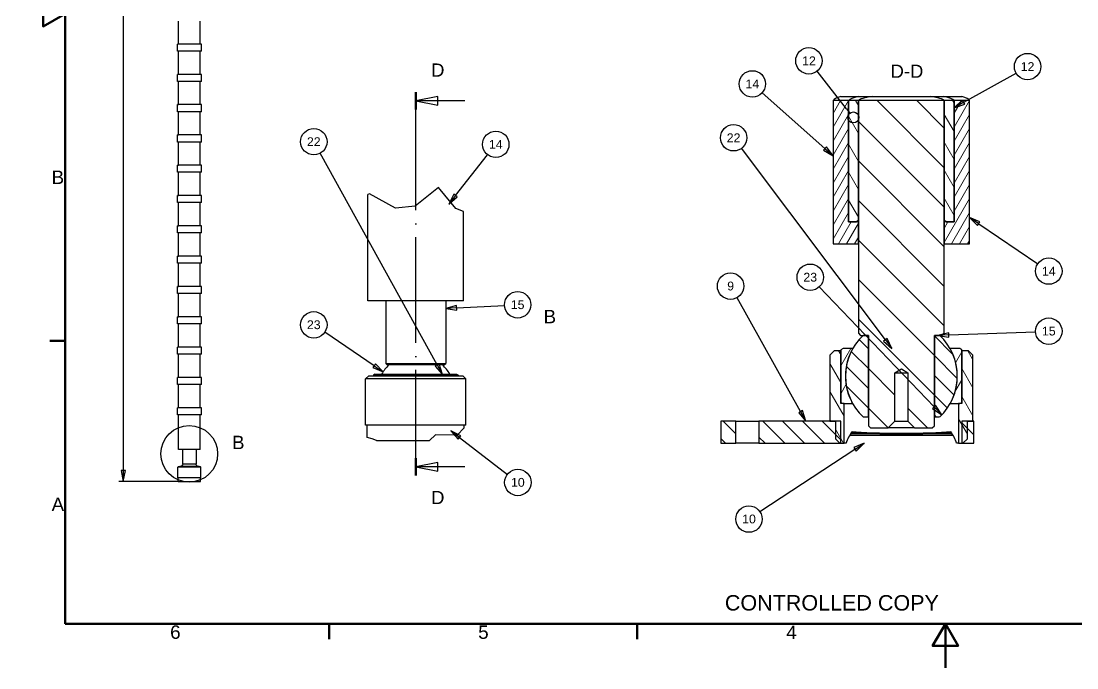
# Paper-space layout 'Drive Roller Asly Lower' of a CAD drawing. Header units: millimetres. Extents: x 0 to 420, y 0 to 297.
# Drawn here: x 0 to 239.9, y 0 to 146.8 of the extents above; entities that cross this region are included whole.
import ezdxf

# ---------------------------------------------------------------- set-up
doc = ezdxf.new("R2010")
doc.units = ezdxf.units.MM
doc.linetypes.add('ACAD_ISO04W100', pattern=[30, 24, -3, 0, -3])
doc.linetypes.add('ACAD_ISO09W100', pattern=[45, 24, -3, 6, -3, 6, -3])
for name, color, linetype, lineweight in [('2dTransBorder', 7, 'Continuous', 25), ('2dTransTitleBlock', 7, 'Continuous', 25), ('Break Lines', 7, 'Continuous', 50), ('Detail Circle Lines', 7, 'ACAD_ISO09W100', 50), ('Dimensions', 5, 'Continuous', 25), ('Hatch', 7, 'Continuous', 25), ('Leader Lines', 5, 'Continuous', 25), ('Section View Lines', 7, 'ACAD_ISO09W100', 70), ('Visible Edges', 7, 'Continuous', 50)]:
    doc.layers.add(name, color=color, linetype=linetype, lineweight=lineweight)
doc.layers.add('Title', color=7, linetype='Continuous')
doc.styles.add('Current-ISO', font='ARIAL.TTF')
doc.styles.add('Text Style28', font='ARIAL.TTF')
doc.styles.add('Text Style30', font='ARIAL.TTF')
doc.styles.add('Text Style6', font='ARIAL.TTF')
doc.styles.add('Text Style9', font='ARIAL.TTF')
pattern_1 = [(120, (0, 0), (-2.74963, -1.5875), [])]
pattern_2 = [(240, (0, 0), (1.374815, -0.79375), [])]
pattern_3 = [(135, (0, 0), (-2.245064, -2.245064), [])]
pattern_4 = [(240, (0, 0), (2.74963, -1.5875), [])]

# ---------------------------------------------------------------- blocks, each defined once
blk = doc.blocks.new('2dDetail1')
at = {"layer": 'Detail Circle Lines', "color": 179, "linetype": 'Continuous', "lineweight": 25, "true_color": 0x262659}
blk.add_circle((38.2, 48.59), 6.44, dxfattribs=at)
at = {"layer": 'Detail Circle Lines', "color": 18, "linetype": 'Continuous', "lineweight": 25, "true_color": 0x000000, "insert": (47.92, 49.65), "char_height": 3.05, "attachment_point": 7, "style": 'Text Style9'}
blk.add_mtext('B', dxfattribs=at)
blk = doc.blocks.new('2dTransSection0')
at = {"color": 179}
for points in [[(94.66, 129.74), (89.66, 128.74), (94.66, 127.74), (94.66, 129.74)], [(94.66, 46.64), (89.66, 45.64), (94.66, 44.64), (94.66, 46.64)]]:
    blk.add_solid(points, dxfattribs=at)
at = {"layer": 'Section View Lines', "color": 179, "linetype": 'ACAD_ISO04W100', "lineweight": 25, "true_color": 0x262659}
for p, q in [((89.66, 43.67), (89.66, 130.71)), ((94.66, 129.74), (89.66, 128.74)), ((94.66, 127.74), (94.66, 129.74)), ((94.66, 128.74), (89.66, 128.74)), ((89.66, 128.74), (94.66, 127.74)), ((100.8, 128.74), (94.66, 128.74)), ((94.66, 46.64), (89.66, 45.64)), ((94.66, 45.64), (89.66, 45.64)), ((89.66, 45.64), (94.66, 44.64)), ((94.66, 44.64), (94.66, 46.64)), ((100.8, 45.64), (94.66, 45.64))]:
    blk.add_line(p, q, dxfattribs=at)
at = {"layer": 'Section View Lines', "color": 179, "linetype": 'ACAD_ISO04W100', "lineweight": 50, "true_color": 0x262659}
for p, q in [((89.66, 126.77), (89.66, 130.71)), ((89.66, 43.67), (89.66, 47.6))]:
    blk.add_line(p, q, dxfattribs=at)
at = {"layer": 'Section View Lines', "color": 179, "linetype": 'ACAD_ISO04W100', "lineweight": 25, "true_color": 0x262659}
for points in [[(94.66, 129.74), (89.66, 128.74), (94.66, 127.74), (94.66, 129.74)], [(94.66, 46.64), (89.66, 45.64), (94.66, 44.64), (94.66, 46.64)]]:
    blk.add_lwpolyline(points, dxfattribs=at)
at = {"layer": 'Section View Lines', "linetype": 'ACAD_ISO04W100', "lineweight": 25, "insert": (93.16, 134.21), "char_height": 3, "attachment_point": 7, "style": 'Text Style30'}
blk.add_mtext('D', dxfattribs=at)
at = {"layer": 'Section View Lines', "color": 178, "linetype": 'ACAD_ISO04W100', "lineweight": 25, "true_color": 0x000001, "insert": (93.16, 37.17), "char_height": 3, "attachment_point": 7, "line_spacing_factor": 0.35, "style": 'Text Style30'}
blk.add_mtext('D', dxfattribs=at)
blk = doc.blocks.new('2dTransSymbol2')
at = {"color": 179}
for points in [[(23.71, 252.64), (23.21, 255.14), (22.71, 252.64), (23.71, 252.64)], [(22.71, 44.84), (23.21, 42.34), (23.71, 44.84), (22.71, 44.84)]]:
    blk.add_solid(points, dxfattribs=at)
at = {"layer": 'Dimensions', "color": 179, "linetype": 'Continuous', "lineweight": 25, "true_color": 0x262659}
for p, q in [((35.71, 255.14), (22.21, 255.14)), ((23.21, 255.14), (22.71, 252.64)), ((23.21, 252.64), (23.21, 255.14)), ((23.71, 252.64), (23.21, 255.14)), ((22.71, 252.64), (23.71, 252.64)), ((23.21, 252.64), (23.21, 44.84)), ((22.71, 44.84), (23.21, 42.34)), ((23.71, 44.84), (22.71, 44.84)), ((23.21, 44.84), (23.21, 42.34)), ((23.21, 42.34), (23.71, 44.84)), ((35.71, 42.34), (22.21, 42.34))]:
    blk.add_line(p, q, dxfattribs=at)
for points in [[(23.71, 252.64), (23.21, 255.14), (22.71, 252.64), (23.71, 252.64)], [(22.71, 44.84), (23.21, 42.34), (23.71, 44.84), (22.71, 44.84)]]:
    blk.add_lwpolyline(points, dxfattribs=at)
at = {"layer": 'Dimensions', "color": 18, "linetype": 'Continuous', "lineweight": 25, "true_color": 0x000000, "insert": (22.57, 168.55), "char_height": 2.489, "attachment_point": 7, "rotation": 90, "style": 'Text Style6'}
blk.add_mtext('2660', dxfattribs=at)
blk = doc.blocks.new('2dTransSymbol10')
at = {"color": 179}
blk.add_solid([(182.3, 117.53), (184.5, 116.24), (182.97, 118.27), (182.3, 117.53)], dxfattribs=at)
at = {"layer": 'Leader Lines', "color": 179, "linetype": 'Continuous', "lineweight": 25, "true_color": 0x262659}
for p, q in [((182.64, 117.9), (168.39, 130.58)), ((182.97, 118.27), (182.3, 117.53)), ((182.64, 117.9), (184.5, 116.24)), ((184.5, 116.24), (182.97, 118.27)), ((182.3, 117.53), (184.5, 116.24))]:
    blk.add_line(p, q, dxfattribs=at)
blk.add_lwpolyline([(182.3, 117.53), (184.5, 116.24), (182.97, 118.27), (182.3, 117.53)], dxfattribs=at)
blk.add_circle((166.15, 132.57), 3, dxfattribs=at)
at = {"layer": 'Leader Lines', "color": 18, "linetype": 'Continuous', "lineweight": 25, "true_color": 0x000000, "insert": (164.6, 131.56), "char_height": 2, "attachment_point": 7, "style": 'Text Style28'}
blk.add_mtext('14', dxfattribs=at)
blk = doc.blocks.new('2dTransSymbol11')
at = {"layer": 'Leader Lines', "color": 179, "linetype": 'Continuous', "lineweight": 25, "true_color": 0x262659}
for q in [(180.85, 135.46), (188.32, 125.94)]:
    blk.add_line((187.55, 126.92), q, dxfattribs=at)
for centre, radius in [((179, 137.81), 3), ((189.09, 124.95), 1.25)]:
    blk.add_circle(centre, radius, dxfattribs=at)
at = {"layer": 'Leader Lines', "color": 18, "linetype": 'Continuous', "lineweight": 25, "true_color": 0x000000, "insert": (177.45, 136.81), "char_height": 2, "attachment_point": 7, "style": 'Text Style28'}
blk.add_mtext('12', dxfattribs=at)
blk = doc.blocks.new('2dTransSymbol13')
at = {"color": 179}
blk.add_solid([(210.76, 76.08), (208.28, 75.48), (210.8, 75.08), (210.76, 76.08)], dxfattribs=at)
at = {"layer": 'Leader Lines', "color": 179, "linetype": 'Continuous', "lineweight": 25, "true_color": 0x262659}
for p, q in [((210.76, 76.08), (208.28, 75.48)), ((210.78, 75.58), (208.28, 75.48)), ((208.28, 75.48), (210.8, 75.08)), ((210.8, 75.08), (210.76, 76.08)), ((210.78, 75.58), (230.51, 76.32))]:
    blk.add_line(p, q, dxfattribs=at)
blk.add_lwpolyline([(210.76, 76.08), (208.28, 75.48), (210.8, 75.08), (210.76, 76.08)], dxfattribs=at)
blk.add_circle((233.5, 76.43), 3, dxfattribs=at)
at = {"layer": 'Leader Lines', "color": 18, "linetype": 'Continuous', "lineweight": 25, "true_color": 0x000000, "insert": (231.95, 75.43), "char_height": 2, "attachment_point": 7, "style": 'Text Style28'}
blk.add_mtext('15', dxfattribs=at)
blk = doc.blocks.new('2dTransSymbol14')
at = {"color": 179}
blk.add_solid([(217.85, 101.24), (215.5, 102.23), (217.3, 100.41), (217.85, 101.24)], dxfattribs=at)
at = {"layer": 'Leader Lines', "color": 179, "linetype": 'Continuous', "lineweight": 25, "true_color": 0x262659}
for p, q in [((217.57, 100.83), (215.5, 102.23)), ((217.85, 101.24), (215.5, 102.23)), ((215.5, 102.23), (217.3, 100.41)), ((217.3, 100.41), (217.85, 101.24)), ((217.57, 100.83), (231.03, 91.75))]:
    blk.add_line(p, q, dxfattribs=at)
blk.add_lwpolyline([(217.85, 101.24), (215.5, 102.23), (217.3, 100.41), (217.85, 101.24)], dxfattribs=at)
blk.add_circle((233.5, 90.08), 3, dxfattribs=at)
at = {"layer": 'Leader Lines', "linetype": 'Continuous', "lineweight": 25, "insert": (231.95, 89.07), "char_height": 2, "attachment_point": 7, "style": 'Text Style28'}
blk.add_mtext('14', dxfattribs=at)
blk = doc.blocks.new('2dTransSymbol15')
at = {"color": 179}
blk.add_solid([(213.91, 128.83), (211.98, 127.17), (214.4, 127.96), (213.91, 128.83)], dxfattribs=at)
at = {"layer": 'Leader Lines', "color": 179, "linetype": 'Continuous', "lineweight": 25, "true_color": 0x262659}
for p, q in [((214.16, 128.39), (226.06, 135.04)), ((213.91, 128.83), (211.98, 127.17)), ((214.16, 128.39), (211.98, 127.17)), ((211.98, 127.17), (214.4, 127.96)), ((214.4, 127.96), (213.91, 128.83))]:
    blk.add_line(p, q, dxfattribs=at)
blk.add_lwpolyline([(213.91, 128.83), (211.98, 127.17), (214.4, 127.96), (213.91, 128.83)], dxfattribs=at)
blk.add_circle((228.67, 136.5), 3, dxfattribs=at)
at = {"layer": 'Leader Lines', "linetype": 'Continuous', "lineweight": 25, "insert": (227.12, 135.5), "char_height": 2, "attachment_point": 7, "style": 'Text Style28'}
blk.add_mtext('12', dxfattribs=at)
blk = doc.blocks.new('2dTransSymbol16')
at = {"color": 179}
blk.add_solid([(176.67, 57.92), (178.33, 55.98), (177.55, 58.41), (176.67, 57.92)], dxfattribs=at)
at = {"layer": 'Leader Lines', "color": 179, "linetype": 'Continuous', "lineweight": 25, "true_color": 0x262659}
for p, q in [((177.11, 58.17), (162.66, 84.04)), ((177.55, 58.41), (176.67, 57.92)), ((176.67, 57.92), (178.33, 55.98)), ((177.11, 58.17), (178.33, 55.98)), ((178.33, 55.98), (177.55, 58.41))]:
    blk.add_line(p, q, dxfattribs=at)
blk.add_lwpolyline([(176.67, 57.92), (178.33, 55.98), (177.55, 58.41), (176.67, 57.92)], dxfattribs=at)
blk.add_circle((161.2, 86.66), 3, dxfattribs=at)
at = {"layer": 'Leader Lines', "color": 18, "linetype": 'Continuous', "lineweight": 25, "true_color": 0x000000, "insert": (160.43, 85.66), "char_height": 2, "attachment_point": 7, "style": 'Text Style28'}
blk.add_mtext('9', dxfattribs=at)
blk = doc.blocks.new('2dTransSymbol17')
at = {"color": 179}
blk.add_solid([(195.97, 74.18), (197.87, 72.48), (196.77, 74.78), (195.97, 74.18)], dxfattribs=at)
at = {"layer": 'Leader Lines', "color": 179, "linetype": 'Continuous', "lineweight": 25, "true_color": 0x262659}
for p, q in [((196.37, 74.48), (163.68, 117.95)), ((196.77, 74.78), (195.97, 74.18)), ((196.37, 74.48), (197.87, 72.48)), ((197.87, 72.48), (196.77, 74.78)), ((195.97, 74.18), (197.87, 72.48))]:
    blk.add_line(p, q, dxfattribs=at)
blk.add_lwpolyline([(195.97, 74.18), (197.87, 72.48), (196.77, 74.78), (195.97, 74.18)], dxfattribs=at)
blk.add_circle((161.89, 120.34), 3, dxfattribs=at)
at = {"layer": 'Leader Lines', "linetype": 'Continuous', "lineweight": 25, "insert": (160.33, 119.34), "char_height": 2, "attachment_point": 7, "style": 'Text Style28'}
blk.add_mtext('22', dxfattribs=at)
blk = doc.blocks.new('2dTransSymbol18')
at = {"color": 179}
blk.add_solid([(207.07, 58.91), (209.16, 57.45), (207.79, 59.6), (207.07, 58.91)], dxfattribs=at)
at = {"layer": 'Leader Lines', "color": 179, "linetype": 'Continuous', "lineweight": 25, "true_color": 0x262659}
for p, q in [((207.43, 59.25), (181.36, 86.51)), ((207.79, 59.6), (207.07, 58.91)), ((207.07, 58.91), (209.16, 57.45)), ((207.43, 59.25), (209.16, 57.45)), ((209.16, 57.45), (207.79, 59.6))]:
    blk.add_line(p, q, dxfattribs=at)
blk.add_lwpolyline([(207.07, 58.91), (209.16, 57.45), (207.79, 59.6), (207.07, 58.91)], dxfattribs=at)
blk.add_circle((179.29, 88.67), 3, dxfattribs=at)
at = {"layer": 'Leader Lines', "color": 18, "linetype": 'Continuous', "lineweight": 25, "true_color": 0x000000, "insert": (177.74, 87.66), "char_height": 2, "attachment_point": 7, "style": 'Text Style28'}
blk.add_mtext('23', dxfattribs=at)
blk = doc.blocks.new('2dTransSymbol19')
at = {"color": 179}
blk.add_solid([(189.72, 49.19), (191.53, 50.98), (189.17, 50.03), (189.72, 49.19)], dxfattribs=at)
at = {"layer": 'Leader Lines', "color": 179, "linetype": 'Continuous', "lineweight": 25, "true_color": 0x262659}
for p, q in [((191.53, 50.98), (189.17, 50.03)), ((189.44, 49.61), (191.53, 50.98)), ((189.72, 49.19), (191.53, 50.98)), ((189.44, 49.61), (167.88, 35.42)), ((189.17, 50.03), (189.72, 49.19))]:
    blk.add_line(p, q, dxfattribs=at)
blk.add_lwpolyline([(189.72, 49.19), (191.53, 50.98), (189.17, 50.03), (189.72, 49.19)], dxfattribs=at)
blk.add_circle((165.38, 33.77), 3, dxfattribs=at)
at = {"layer": 'Leader Lines', "color": 18, "linetype": 'Continuous', "lineweight": 25, "true_color": 0x000000, "insert": (163.83, 32.77), "char_height": 2, "attachment_point": 7, "style": 'Text Style28'}
blk.add_mtext('10', dxfattribs=at)
blk = doc.blocks.new('2dTransSymbol33')
at = {"color": 179}
blk.add_solid([(98.95, 82.24), (96.48, 81.61), (99, 81.24), (98.95, 82.24)], dxfattribs=at)
at = {"layer": 'Leader Lines', "color": 179, "linetype": 'Continuous', "lineweight": 25, "true_color": 0x262659}
for p, q in [((98.95, 82.24), (96.48, 81.61)), ((98.98, 81.74), (96.48, 81.61)), ((96.48, 81.61), (99, 81.24)), ((99, 81.24), (98.95, 82.24)), ((98.98, 81.74), (109.83, 82.27))]:
    blk.add_line(p, q, dxfattribs=at)
blk.add_lwpolyline([(98.95, 82.24), (96.48, 81.61), (99, 81.24), (98.95, 82.24)], dxfattribs=at)
blk.add_circle((112.82, 82.42), 3, dxfattribs=at)
at = {"layer": 'Leader Lines', "color": 18, "linetype": 'Continuous', "lineweight": 25, "true_color": 0x000000, "insert": (111.26, 81.42), "char_height": 2, "attachment_point": 7, "style": 'Text Style28'}
blk.add_mtext('15', dxfattribs=at)
blk = doc.blocks.new('2dTransSymbol34')
at = {"color": 179}
blk.add_solid([(98.3, 107.55), (97.15, 105.27), (99.09, 106.93), (98.3, 107.55)], dxfattribs=at)
at = {"layer": 'Leader Lines', "color": 179, "linetype": 'Continuous', "lineweight": 25, "true_color": 0x262659}
for p, q in [((98.69, 107.24), (106, 116.5)), ((98.3, 107.55), (97.15, 105.27)), ((98.69, 107.24), (97.15, 105.27)), ((97.15, 105.27), (99.09, 106.93)), ((99.09, 106.93), (98.3, 107.55))]:
    blk.add_line(p, q, dxfattribs=at)
blk.add_lwpolyline([(98.3, 107.55), (97.15, 105.27), (99.09, 106.93), (98.3, 107.55)], dxfattribs=at)
blk.add_circle((107.85, 118.85), 3, dxfattribs=at)
at = {"layer": 'Leader Lines', "color": 18, "linetype": 'Continuous', "lineweight": 25, "true_color": 0x000000, "insert": (106.3, 117.85), "char_height": 2, "attachment_point": 7, "style": 'Text Style28'}
blk.add_mtext('14', dxfattribs=at)
blk = doc.blocks.new('2dTransSymbol35')
at = {"color": 179}
blk.add_solid([(99.91, 52.71), (97.62, 53.84), (99.3, 51.92), (99.91, 52.71)], dxfattribs=at)
at = {"layer": 'Leader Lines', "color": 179, "linetype": 'Continuous', "lineweight": 25, "true_color": 0x262659}
for p, q in [((99.6, 52.32), (97.62, 53.84)), ((99.91, 52.71), (97.62, 53.84)), ((97.62, 53.84), (99.3, 51.92)), ((99.3, 51.92), (99.91, 52.71)), ((99.6, 52.32), (110.49, 43.92))]:
    blk.add_line(p, q, dxfattribs=at)
blk.add_lwpolyline([(99.91, 52.71), (97.62, 53.84), (99.3, 51.92), (99.91, 52.71)], dxfattribs=at)
blk.add_circle((112.86, 42.09), 3, dxfattribs=at)
at = {"layer": 'Leader Lines', "color": 18, "linetype": 'Continuous', "lineweight": 25, "true_color": 0x000000, "insert": (111.31, 41.09), "char_height": 2, "attachment_point": 7, "style": 'Text Style28'}
blk.add_mtext('10', dxfattribs=at)
blk = doc.blocks.new('2dTransSymbol36')
at = {"color": 179}
blk.add_solid([(94.09, 68.51), (95.73, 66.57), (94.96, 69), (94.09, 68.51)], dxfattribs=at)
at = {"layer": 'Leader Lines', "color": 179, "linetype": 'Continuous', "lineweight": 25, "true_color": 0x262659}
for p, q in [((94.53, 68.76), (67.95, 116.83)), ((94.96, 69), (94.09, 68.51)), ((94.09, 68.51), (95.73, 66.57)), ((94.53, 68.76), (95.73, 66.57)), ((95.73, 66.57), (94.96, 69))]:
    blk.add_line(p, q, dxfattribs=at)
blk.add_lwpolyline([(94.09, 68.51), (95.73, 66.57), (94.96, 69), (94.09, 68.51)], dxfattribs=at)
blk.add_circle((66.5, 119.45), 3, dxfattribs=at)
at = {"layer": 'Leader Lines', "linetype": 'Continuous', "lineweight": 25, "insert": (64.94, 118.45), "char_height": 2, "attachment_point": 7, "style": 'Text Style28'}
blk.add_mtext('22', dxfattribs=at)
blk = doc.blocks.new('2dTransSymbol37')
at = {"color": 179}
blk.add_solid([(79.94, 68.16), (82.29, 67.18), (80.5, 68.99), (79.94, 68.16)], dxfattribs=at)
at = {"layer": 'Leader Lines', "color": 179, "linetype": 'Continuous', "lineweight": 25, "true_color": 0x262659}
for p, q in [((80.22, 68.58), (68.97, 76.19)), ((80.5, 68.99), (79.94, 68.16)), ((79.94, 68.16), (82.29, 67.18)), ((80.22, 68.58), (82.29, 67.18)), ((82.29, 67.18), (80.5, 68.99))]:
    blk.add_line(p, q, dxfattribs=at)
blk.add_lwpolyline([(79.94, 68.16), (82.29, 67.18), (80.5, 68.99), (79.94, 68.16)], dxfattribs=at)
blk.add_circle((66.5, 77.87), 3, dxfattribs=at)
at = {"layer": 'Leader Lines', "linetype": 'Continuous', "lineweight": 25, "insert": (64.94, 76.87), "char_height": 2, "attachment_point": 7, "style": 'Text Style28'}
blk.add_mtext('23', dxfattribs=at)
blk = doc.blocks.new('Default Border')
at = {"layer": '2dTransBorder', "color": 179, "linetype": 'Continuous', "lineweight": 50, "true_color": 0x262659}
for points in [[(10, 10), (10, 287), (410, 287), (410, 10), (10, 10)], [(0, 148.5), (10, 148.5), (5, 151.39), (5, 145.61), (10, 148.5)], [(10, 74.25), (6.55, 74.25)], [(70, 10), (70, 6.55)], [(140, 10), (140, 6.55)], [(210, 0), (210, 10), (207.11, 5), (212.89, 5), (210, 10)]]:
    blk.add_lwpolyline(points, dxfattribs=at)
at = {"layer": '2dTransBorder', "color": 179, "lineweight": 211, "char_height": 3.05, "attachment_point": 7, "style": 'Current-ISO'}
for s, insert in [('B', (6.93, 109.85)), ('A', (6.93, 35.6)), ('6', (33.86, 6.55)), ('5', (103.86, 6.55)), ('4', (173.86, 6.55))]:
    blk.add_mtext(s, dxfattribs=dict(at, insert=insert))
blk = doc.blocks.new('Title')
at = {"layer": '2dTransBorder'}
blk.add_blockref('Default Border', (-10, -10), dxfattribs=at)
at = {"layer": '2dTransTitleBlock', "color": 179, "lineweight": 5, "insert": (149.9, 2.97), "char_height": 3.5, "attachment_point": 7, "line_spacing_factor": 0.860831, "style": 'Current-ISO'}
blk.add_mtext('CONTROLLED COPY', dxfattribs=at)

psp = doc.layouts.new('Drive Roller Asly Lower')

# ---------------------------------------------------------------- hatches: boundary and pattern name
at = {"layer": 'Hatch', "linetype": 'Continuous', "lineweight": 9, "true_color": 0x1e1e47}
h = psp.add_hatch(dxfattribs=at)
h.set_pattern_fill('ANSI31', color=179, scale=12.7, angle=195, style=0, double=1)
h.set_pattern_definition(pattern_2)
h.paths.add_polyline_path([(190.25, 96.23), (190.25, 101.23), (188, 101.23), (188, 128.78), (184.5, 128.78), (184.5, 96.23)])
h = psp.add_hatch(dxfattribs=at)
h.set_pattern_fill('ANSI31', color=179, scale=25.4, angle=75, style=0)
h.set_pattern_definition(pattern_1)
h.paths.add_polyline_path([(190.25, 128.78), (188, 128.78), (188, 101.23), (189.75, 101.23), (190.25, 101.73)])
h = psp.add_hatch(dxfattribs=at)
h.set_pattern_fill('ANSI31', color=179, scale=50.8, angle=90, style=0)
h.set_pattern_definition([(135, (0, 0), (-4.49013, -4.49013), [])])
h.paths.add_polyline_path([(200, 67.89), (201.5, 66.98), (201.5, 55.98), (203, 54.48), (207, 54.48), (207.5, 54.98), (207.5, 75.48), (209.25, 75.48), (209.75, 75.98), (209.75, 128.78), (190.25, 128.78), (190.25, 75.98), (190.75, 75.48), (192.5, 75.48), (192.5, 54.98), (193, 54.48), (197, 54.48), (198.5, 55.98), (198.5, 66.98)])
h = psp.add_hatch(dxfattribs=at)
h.set_pattern_fill('ANSI31', color=179, scale=25.4, angle=75, style=0)
h.set_pattern_definition(pattern_1)
h.paths.add_polyline_path([(212, 128.78), (209.75, 128.78), (209.75, 101.73), (210.25, 101.23), (212, 101.23)])
h = psp.add_hatch(dxfattribs=at)
h.set_pattern_fill('ANSI31', color=179, scale=12.7, angle=195, style=0, double=1)
h.set_pattern_definition(pattern_2)
h.paths.add_polyline_path([(209.75, 101.23), (209.75, 96.23), (215.5, 96.23), (215.5, 128.78), (212, 128.78), (212, 101.23)])
h = psp.add_hatch(dxfattribs=at)
h.set_pattern_fill('ANSI31', color=179, scale=25.4, angle=90, style=0)
h.set_pattern_definition(pattern_3)
h.paths.add_polyline_path([(192.5, 75.48), (191.3, 75.48), (189.4, 73.22), (188.07, 70.59), (187.39, 67.71), (187.39, 64.76), (188.07, 61.88), (189.4, 59.24), (191.3, 56.98), (192.5, 56.98)])
h = psp.add_hatch(dxfattribs=at)
h.set_pattern_fill('ANSI31', color=179, scale=25.4, angle=90, style=0)
h.set_pattern_definition(pattern_3)
h.paths.add_polyline_path([(208.7, 75.48), (207.5, 75.48), (207.5, 56.98), (208.7, 56.98), (210.61, 59.24), (211.93, 61.88), (212.62, 64.76), (212.62, 67.71), (211.93, 70.59), (210.61, 73.22)])
h = psp.add_hatch(dxfattribs=at)
h.set_pattern_fill('ANSI31', color=179, scale=25.4, angle=75, style=0)
h.set_pattern_definition(pattern_1)
h.paths.add_polyline_path([(183.75, 55.98), (185, 55.98), (185, 51.98), (186, 50.98), (187, 50.98), (187, 59.98), (186.25, 59.98), (186.25, 71.98), (184.75, 71.98), (183.75, 70.98)])
h = psp.add_hatch(dxfattribs=at)
h.set_pattern_fill('ANSI31', color=179, scale=25.4, angle=195, style=0)
h.set_pattern_definition(pattern_4)
h.paths.add_polyline_path([(186.25, 60.27), (186.75, 59.98), (188.95, 59.98), (187.9, 62.38), (187.37, 64.93), (187.37, 67.54), (187.9, 70.09), (188.95, 72.48), (186.75, 72.48), (186.25, 72.2)])
h = psp.add_hatch(dxfattribs=at)
h.set_pattern_fill('ANSI31', color=179, scale=25.4, angle=195, style=0)
h.set_pattern_definition(pattern_4)
h.paths.add_polyline_path([(213.25, 59.98), (213.75, 60.27), (213.75, 72.2), (213.25, 72.48), (211.06, 72.48), (212.1, 70.09), (212.64, 67.54), (212.64, 64.93), (212.1, 62.38), (211.06, 59.98)])
h = psp.add_hatch(dxfattribs=at)
h.set_pattern_fill('ANSI31', color=179, scale=25.4, angle=75, style=0)
h.set_pattern_definition(pattern_1)
h.paths.add_polyline_path([(215, 55.98), (216.25, 55.98), (216.25, 70.98), (215.25, 71.98), (213.75, 71.98), (213.75, 59.98), (213, 59.98), (213, 50.98), (214, 50.98), (215, 51.98)])
h = psp.add_hatch(dxfattribs=at)
h.set_pattern_fill('ANSI31', color=179, scale=25.4, angle=90, style=0)
h.set_pattern_definition(pattern_3)
h.paths.add_polyline_path([(159, 50.98), (162.38, 50.98), (162.38, 55.98), (159, 55.98)])
h = psp.add_hatch(dxfattribs=at)
h.set_pattern_fill('ANSI31', color=179, scale=25.4, angle=90, style=0)
h.set_pattern_definition(pattern_3)
h.paths.add_polyline_path([(167.63, 50.98), (186.25, 50.98), (186.25, 55.98), (167.63, 55.98)])
h = psp.add_hatch(dxfattribs=at)
h.set_pattern_fill('ANSI31', color=179, scale=25.4, angle=90, style=0)
h.set_pattern_definition(pattern_3)
h.paths.add_polyline_path([(216.5, 55.98), (213.75, 55.98), (213.75, 50.98), (216.5, 50.98)])

# ---------------------------------------------------------------- linework, layer by layer
at = {"layer": 'Break Lines', "color": 179, "linetype": 'Continuous', "lineweight": 25, "true_color": 0x262659}
for p, q in [((94.85, 109.06), (89.54, 104.85)), ((98.76, 104.3), (94.85, 109.06)), ((79.12, 107.59), (78.81, 107.44)), ((85.06, 104.34), (79.12, 107.59)), ((89.54, 104.85), (85.06, 104.34)), ((100.51, 103.6), (98.76, 104.3)), ((94.13, 52.94), (92.78, 51.63)), ((99.04, 52.85), (94.13, 52.94)), ((100.68, 54.47), (99.04, 52.85)), ((79.74, 52.02), (78.63, 52.31)), ((80.76, 51.63), (79.74, 52.02))]:
    psp.add_line(p, q, dxfattribs=at).dxf.unprotected_set("ltscale", 0)
at = {"layer": 'Visible Edges', "color": 179, "linetype": 'Continuous', "lineweight": 25, "true_color": 0x262659}
for p, q in [((35.75, 141.7), (35.75, 146.82)), ((40.71, 141.7), (40.71, 146.82)), ((40.95, 141.62), (35.51, 141.62)), ((35.51, 140.02), (35.51, 141.62)), ((40.95, 140.02), (40.95, 141.62)), ((40.95, 140.02), (35.51, 140.02)), ((35.75, 134.82), (35.75, 139.94)), ((40.71, 134.82), (40.71, 139.94)), ((40.95, 134.74), (35.51, 134.74)), ((35.51, 133.14), (35.51, 134.74)), ((40.95, 133.14), (40.95, 134.74)), ((40.95, 133.14), (35.51, 133.14)), ((35.75, 127.94), (35.75, 133.06)), ((40.71, 127.94), (40.71, 133.06)), ((186.26, 129.7), (190.37, 129.7)), ((190.37, 129.7), (193.39, 129.7)), ((193.39, 129.7), (206.62, 129.7)), ((206.62, 129.7), (209.63, 129.7)), ((209.63, 129.7), (213.75, 129.7)), ((40.95, 127.86), (35.51, 127.86)), ((35.51, 126.26), (35.51, 127.86)), ((40.95, 126.26), (40.95, 127.86)), ((184.5, 128.78), (184.5, 96.23)), ((188, 128.78), (184.5, 128.78)), ((188, 101.23), (188, 128.78)), ((188, 128.78), (188, 101.23)), ((190.25, 128.78), (188, 128.78)), ((190.25, 128.78), (190.25, 75.98)), ((209.75, 128.78), (190.25, 128.78)), ((190.25, 101.73), (190.25, 128.78)), ((209.75, 75.98), (209.75, 128.78)), ((209.75, 128.78), (209.75, 101.73)), ((212, 128.78), (209.75, 128.78)), ((212, 128.78), (212, 101.23)), ((215.5, 128.78), (212, 128.78)), ((212, 101.23), (212, 128.78)), ((215.5, 96.23), (215.5, 128.78)), ((40.95, 126.26), (35.51, 126.26)), ((35.75, 121.06), (35.75, 126.18)), ((40.71, 121.06), (40.71, 126.18)), ((40.95, 120.98), (35.51, 120.98)), ((35.51, 119.38), (35.51, 120.98)), ((40.95, 119.38), (40.95, 120.98)), ((40.95, 119.38), (35.51, 119.38)), ((35.75, 114.18), (35.75, 119.3)), ((40.71, 114.18), (40.71, 119.3)), ((40.95, 114.1), (35.51, 114.1)), ((35.51, 112.5), (35.51, 114.1)), ((40.95, 112.5), (40.95, 114.1)), ((40.95, 112.5), (35.51, 112.5)), ((35.75, 107.3), (35.75, 112.42)), ((40.71, 107.3), (40.71, 112.42)), ((40.95, 107.22), (35.51, 107.22)), ((35.51, 105.62), (35.51, 107.22)), ((40.95, 105.62), (35.51, 105.62)), ((40.95, 105.62), (40.95, 107.22)), ((78.81, 83.3), (78.81, 107.44)), ((35.75, 100.42), (35.75, 105.54)), ((40.71, 100.42), (40.71, 105.54)), ((100.51, 83.3), (100.51, 103.6)), ((190.25, 101.23), (188, 101.23)), ((188, 101.23), (189.75, 101.23)), ((189.75, 101.23), (190.25, 101.73)), ((190.25, 96.23), (190.25, 101.23)), ((209.75, 101.73), (210.25, 101.23)), ((212, 101.23), (209.75, 101.23)), ((209.75, 101.23), (209.75, 96.23)), ((210.25, 101.23), (212, 101.23)), ((40.95, 100.34), (35.51, 100.34)), ((35.51, 98.74), (35.51, 100.34)), ((40.95, 98.74), (35.51, 98.74)), ((35.75, 93.54), (35.75, 98.66)), ((40.71, 93.54), (40.71, 98.66)), ((40.95, 98.74), (40.95, 100.34)), ((184.5, 96.23), (190.25, 96.23)), ((209.75, 96.23), (215.5, 96.23)), ((40.95, 93.46), (35.51, 93.46)), ((35.51, 91.86), (35.51, 93.46)), ((40.95, 91.86), (35.51, 91.86)), ((35.75, 86.66), (35.75, 91.78)), ((40.71, 86.66), (40.71, 91.78)), ((40.95, 91.86), (40.95, 93.46)), ((40.95, 86.58), (35.51, 86.58)), ((35.51, 84.98), (35.51, 86.58)), ((40.95, 84.98), (40.95, 86.58)), ((40.95, 84.98), (35.51, 84.98)), ((35.75, 79.78), (35.75, 84.9)), ((40.71, 79.78), (40.71, 84.9)), ((100.51, 83.3), (78.81, 83.3)), ((82.83, 83.3), (82.83, 69.13)), ((96.48, 83.3), (96.48, 69.13)), ((40.95, 79.7), (35.51, 79.7)), ((35.51, 78.1), (35.51, 79.7)), ((40.95, 78.1), (40.95, 79.7)), ((40.95, 78.1), (35.51, 78.1)), ((35.75, 72.9), (35.75, 78.02)), ((40.71, 72.9), (40.71, 78.02)), ((190.25, 75.98), (190.75, 75.48)), ((190.75, 75.48), (192.5, 75.48)), ((192.5, 75.48), (191.3, 75.48)), ((192.5, 56.98), (192.5, 75.48)), ((192.5, 75.48), (192.5, 54.98)), ((207.5, 75.48), (207.5, 56.98)), ((208.7, 75.48), (207.5, 75.48)), ((207.5, 75.48), (209.25, 75.48)), ((207.5, 54.98), (207.5, 75.48)), ((209.25, 75.48), (209.75, 75.98)), ((40.95, 72.82), (35.51, 72.82)), ((35.51, 71.22), (35.51, 72.82)), ((40.95, 71.22), (40.95, 72.82)), ((184.75, 71.98), (183.75, 70.98)), ((186.25, 71.98), (184.75, 71.98)), ((186.75, 72.48), (186.25, 72.2)), ((186.25, 72.2), (186.25, 60.27)), ((186.25, 59.98), (186.25, 71.98)), ((188.95, 72.48), (186.75, 72.48)), ((213.25, 72.48), (211.06, 72.48)), ((213.75, 72.2), (213.25, 72.48)), ((213.75, 60.27), (213.75, 72.2)), ((213.75, 71.98), (213.75, 59.98)), ((215.25, 71.98), (213.75, 71.98)), ((216.25, 70.98), (215.25, 71.98)), ((40.95, 71.22), (35.51, 71.22)), ((35.75, 66.02), (35.75, 71.14)), ((40.71, 66.02), (40.71, 71.14)), ((183.75, 70.98), (183.75, 55.98)), ((216.25, 55.98), (216.25, 70.98)), ((82.83, 69.13), (83.24, 69.13)), ((83.18, 68.78), (82.83, 69.13)), ((83.57, 68.78), (83.18, 68.78)), ((83.24, 69.13), (96.48, 69.13)), ((96.13, 68.78), (83.57, 68.78)), ((96.13, 68.78), (96.48, 69.13)), ((198.5, 66.98), (200, 67.89)), ((200, 67.89), (201.5, 66.98)), ((40.95, 65.94), (35.51, 65.94)), ((35.51, 64.34), (35.51, 65.94)), ((40.95, 64.34), (40.95, 65.94)), ((78.98, 66.33), (78.28, 65.63)), ((88.29, 65.63), (78.28, 65.63)), ((78.28, 55.13), (78.28, 65.63)), ((78.98, 66.33), (88.37, 66.33)), ((80.38, 66.68), (80.03, 66.47)), ((99.28, 66.47), (80.03, 66.47)), ((80.03, 66.47), (80.03, 66.33)), ((80.38, 66.68), (98.93, 66.68)), ((101.03, 65.63), (88.29, 65.63)), ((88.37, 66.33), (100.33, 66.33)), ((98.93, 66.68), (99.28, 66.47)), ((99.28, 66.47), (99.28, 66.33)), ((100.33, 66.33), (101.03, 65.63)), ((101.03, 55.13), (101.03, 65.63)), ((198.5, 66.98), (201.5, 66.98)), ((198.5, 55.98), (198.5, 66.98)), ((201.5, 66.98), (201.5, 55.98)), ((40.95, 64.34), (35.51, 64.34)), ((35.75, 59.14), (35.75, 64.26)), ((40.71, 59.14), (40.71, 64.26)), ((186.25, 60.27), (186.75, 59.98)), ((187, 59.98), (186.25, 59.98)), ((186.75, 59.98), (188.95, 59.98)), ((187, 50.98), (187, 59.98)), ((211.06, 59.98), (213.25, 59.98)), ((213, 59.98), (213, 50.98)), ((213.75, 59.98), (213, 59.98)), ((213.25, 59.98), (213.75, 60.27)), ((40.95, 59.06), (35.51, 59.06)), ((35.51, 57.46), (35.51, 59.06)), ((40.95, 57.46), (40.95, 59.06)), ((40.95, 57.46), (35.51, 57.46)), ((35.75, 49.58), (35.75, 57.38)), ((40.71, 49.58), (40.71, 57.38)), ((159, 55.98), (159, 50.98)), ((162.38, 55.98), (159, 55.98)), ((162.38, 55.98), (167.63, 55.98)), ((162.38, 50.98), (162.38, 55.98)), ((167.63, 55.98), (167.63, 50.98)), ((186.25, 55.98), (167.63, 55.98)), ((183.75, 55.98), (185, 55.98)), ((185, 55.98), (185, 51.98)), ((186.25, 50.98), (186.25, 55.98)), ((191.3, 56.98), (192.5, 56.98)), ((197, 54.48), (198.5, 55.98)), ((198.5, 55.98), (201.5, 55.98)), ((201.5, 55.98), (203, 54.48)), ((207.5, 56.98), (208.7, 56.98)), ((213.75, 55.98), (213.75, 50.98)), ((216.5, 55.98), (213.75, 55.98)), ((215, 51.98), (215, 55.98)), ((215, 55.98), (216.25, 55.98)), ((216.5, 50.98), (216.5, 55.98)), ((78.63, 55.13), (78.28, 55.13)), ((100.68, 55.13), (78.63, 55.13)), ((78.63, 52.31), (78.63, 55.13)), ((101.03, 55.13), (100.68, 55.13)), ((100.68, 54.47), (100.68, 55.13)), ((188.29, 52.85), (211.72, 52.85)), ((188.52, 53.24), (197.69, 53.24)), ((192.5, 54.98), (193, 54.48)), ((193, 54.48), (197, 54.48)), ((193.58, 53.24), (206.43, 53.24)), ((203, 54.48), (197, 54.48)), ((202.31, 53.24), (211.48, 53.24)), ((203, 54.48), (207, 54.48)), ((207, 54.48), (207.5, 54.98)), ((80.76, 51.63), (92.78, 51.63)), ((159, 50.98), (162.38, 50.98)), ((167.63, 50.98), (162.38, 50.98)), ((167.63, 50.98), (186.25, 50.98)), ((185, 51.98), (186, 50.98)), ((186, 50.98), (187, 50.98)), ((187.44, 50.98), (187, 50.98)), ((213, 50.98), (212.57, 50.98)), ((213, 50.98), (214, 50.98)), ((213.75, 50.98), (216.5, 50.98)), ((214, 50.98), (215, 51.98)), ((40.71, 49.58), (35.75, 49.58)), ((36.67, 49.58), (36.67, 46.34)), ((39.79, 49.58), (39.79, 46.34)), ((35.79, 45.7), (35.63, 45.54)), ((35.79, 45.7), (37.94, 45.7)), ((36.11, 45.78), (36.03, 45.73)), ((40.43, 45.73), (36.03, 45.73)), ((36.03, 45.73), (36.03, 45.7)), ((36.11, 45.78), (40.35, 45.78)), ((36.67, 46.34), (36.76, 46.34)), ((36.75, 46.26), (36.67, 46.34)), ((36.84, 46.26), (36.75, 46.26)), ((36.76, 46.34), (39.79, 46.34)), ((39.71, 46.26), (36.84, 46.26)), ((37.94, 45.7), (40.67, 45.7)), ((39.71, 46.26), (39.79, 46.34)), ((40.35, 45.78), (40.43, 45.73)), ((40.43, 45.73), (40.43, 45.7)), ((40.67, 45.7), (40.83, 45.54)), ((37.92, 45.54), (35.63, 45.54)), ((35.63, 43.14), (35.63, 45.54)), ((40.83, 45.54), (37.92, 45.54)), ((40.83, 43.14), (40.83, 45.54)), ((35.71, 43.14), (35.63, 43.14)), ((35.71, 42.34), (35.71, 43.14)), ((40.75, 43.14), (35.71, 43.14)), ((35.71, 42.34), (40.75, 42.34)), ((40.83, 43.14), (40.75, 43.14)), ((40.75, 42.34), (40.75, 43.14))]:
    psp.add_line(p, q, dxfattribs=at).dxf.unprotected_set("ltscale", 0)
for centre, radius, start, end in [((35.67, 141.7), 0.08, 270, 0), ((40.79, 141.7), 0.08, 180, 270), ((35.67, 139.94), 0.08, 0, 90), ((40.79, 139.94), 0.08, 90, 180), ((35.67, 134.82), 0.08, 270, 0), ((40.79, 134.82), 0.08, 180, 270), ((35.67, 133.06), 0.08, 0, 90), ((40.79, 133.06), 0.08, 90, 180), ((35.67, 127.94), 0.08, 270, 0), ((40.79, 127.94), 0.08, 180, 270), ((35.67, 126.18), 0.08, 0, 90), ((40.79, 126.18), 0.08, 90, 180), ((35.67, 121.06), 0.08, 270, 0), ((40.79, 121.06), 0.08, 180, 270), ((35.67, 119.3), 0.08, 0, 90), ((40.79, 119.3), 0.08, 90, 180), ((35.67, 114.18), 0.08, 270, 0), ((40.79, 114.18), 0.08, 180, 270), ((35.67, 112.42), 0.08, 0, 90), ((40.79, 112.42), 0.08, 90, 180), ((35.67, 107.3), 0.08, 270, 0), ((35.67, 105.54), 0.08, 0, 90), ((40.79, 107.3), 0.08, 180, 270), ((40.79, 105.54), 0.08, 90, 180), ((35.67, 100.42), 0.08, 270, 0), ((35.67, 98.66), 0.08, 0, 90), ((40.79, 100.42), 0.08, 180, 270), ((40.79, 98.66), 0.08, 90, 180), ((35.67, 93.54), 0.08, 270, 0), ((35.67, 91.78), 0.08, 0, 90), ((40.79, 93.54), 0.08, 180, 270), ((40.79, 91.78), 0.08, 90, 180), ((35.67, 86.66), 0.08, 270, 0), ((40.79, 86.66), 0.08, 180, 270), ((35.67, 84.9), 0.08, 0, 90), ((40.79, 84.9), 0.08, 90, 180), ((35.67, 79.78), 0.08, 270, 0), ((40.79, 79.78), 0.08, 180, 270), ((35.67, 78.02), 0.08, 0, 90), ((40.79, 78.02), 0.08, 90, 180), ((200, 66.23), 12.7, 133.2296, 226.7704), ((200.01, 66.23), 12.7, 313.2296, 46.7704), ((35.67, 72.9), 0.08, 270, 0), ((40.79, 72.9), 0.08, 180, 270), ((200, 66.23), 12.7, 150.5076, 209.4924), ((200.01, 66.23), 12.7, 330.5076, 29.4924), ((35.67, 71.14), 0.08, 0, 90), ((40.79, 71.14), 0.08, 90, 180), ((89.65, 62.3), 8.89, 133.2296, 150.5076), ((89.66, 62.3), 8.89, 29.4924, 46.7704), ((35.67, 66.02), 0.08, 270, 0), ((40.79, 66.02), 0.08, 180, 270), ((35.67, 64.26), 0.08, 0, 90), ((40.79, 64.26), 0.08, 90, 180), ((35.67, 59.14), 0.08, 270, 0), ((40.79, 59.14), 0.08, 180, 270), ((35.67, 57.38), 0.08, 0, 90), ((40.79, 57.38), 0.08, 90, 180), ((38.23, 44.78), 2.03, 133.2296, 150.5076), ((38.23, 44.78), 2.03, 29.4924, 46.7704)]:
    psp.add_arc(centre, radius, start, end, dxfattribs=at).dxf.unprotected_set("ltscale", 0)
for centre, major_axis, ratio, start_param, end_param in [((200, 128.66), (15.5, 0), 0.145574, 2.661259, 3.086018), ((200, 128.66), (12, 0), 0.145574, 2.502026, 3.069784), ((200, 128.66), (-12, 0), 0.145574, 5.643619, 6.211377), ((200, 128.66), (9.75, 0), 0.145574, 2.316543, 3.053174), ((200, 128.66), (-9.75, 0), 0.145574, 5.458135, 6.194767), ((200, 128.66), (9.75, 0), 0.145574, 0.088419, 0.82505), ((200, 128.66), (-9.75, 0), 0.145574, 3.230011, 3.966642), ((200, 128.66), (12, 0), 0.145574, 0.071808, 0.639566), ((200, 128.66), (-12, 0), 0.145574, 3.213401, 3.781159), ((200, 128.66), (15.5, 0), 0.145574, 0.055574, 0.480334), ((200, 48.25), (13, 0), 0.817929, 2.610656, 2.8814), ((200, 54.01), (15, 0), 0.05662, 3.855317, 4.269778), ((200, 54.01), (-13.75, 0), 0.05662, 0.610923, 1.401987), ((200, 54.01), (13, 0), 0.05662, 3.67253, 5.752248), ((200, 55.61), (15, 0), 0.174941, 4.269778, 5.154999), ((200, 55.61), (-13.75, 0), 0.174941, 1.401987, 1.739606), ((200, 54.01), (-13.75, 0), 0.05662, 1.739606, 2.530669), ((200, 54.01), (15, 0), 0.05662, 5.154999, 5.569461), ((200, 48.25), (13, 0), 0.817929, 0.260193, 0.530937)]:
    psp.add_ellipse(centre, major_axis=major_axis, ratio=ratio, start_param=start_param, end_param=end_param, dxfattribs=at).dxf.unprotected_set("ltscale", 0)

# ---------------------------------------------------------------- block references
at = {"layer": 'Detail Circle Lines'}
psp.add_blockref('2dDetail1', (0, 0), dxfattribs=at)
at = {"layer": 'Dimensions'}
psp.add_blockref('2dTransSymbol2', (0, 0), dxfattribs=at)
at = {"layer": 'Leader Lines'}
for name in ['2dTransSymbol11', '2dTransSymbol15', '2dTransSymbol10', '2dTransSymbol36', '2dTransSymbol17', '2dTransSymbol34', '2dTransSymbol14', '2dTransSymbol18', '2dTransSymbol16', '2dTransSymbol33', '2dTransSymbol37', '2dTransSymbol13', '2dTransSymbol35', '2dTransSymbol19']:
    psp.add_blockref(name, (0, 0), dxfattribs=at)
at = {"layer": 'Section View Lines'}
psp.add_blockref('2dTransSection0', (0, 0), dxfattribs=at)
at = {"layer": 'Title'}
psp.add_blockref('Title', (10, 10), dxfattribs=at)

# ---------------------------------------------------------------- texts
at = {"linetype": 'Continuous', "lineweight": 50, "attachment_point": 7}
for s, insert, char_height, style in [('D-D ', (197.55, 133.95), 3, 'Text Style30'), ('B ', (118.71, 78.22), 3.048, 'Text Style9')]:
    psp.add_mtext(s, dxfattribs=dict(at, insert=insert, char_height=char_height, style=style))

doc.saveas('drawing.dxf')
